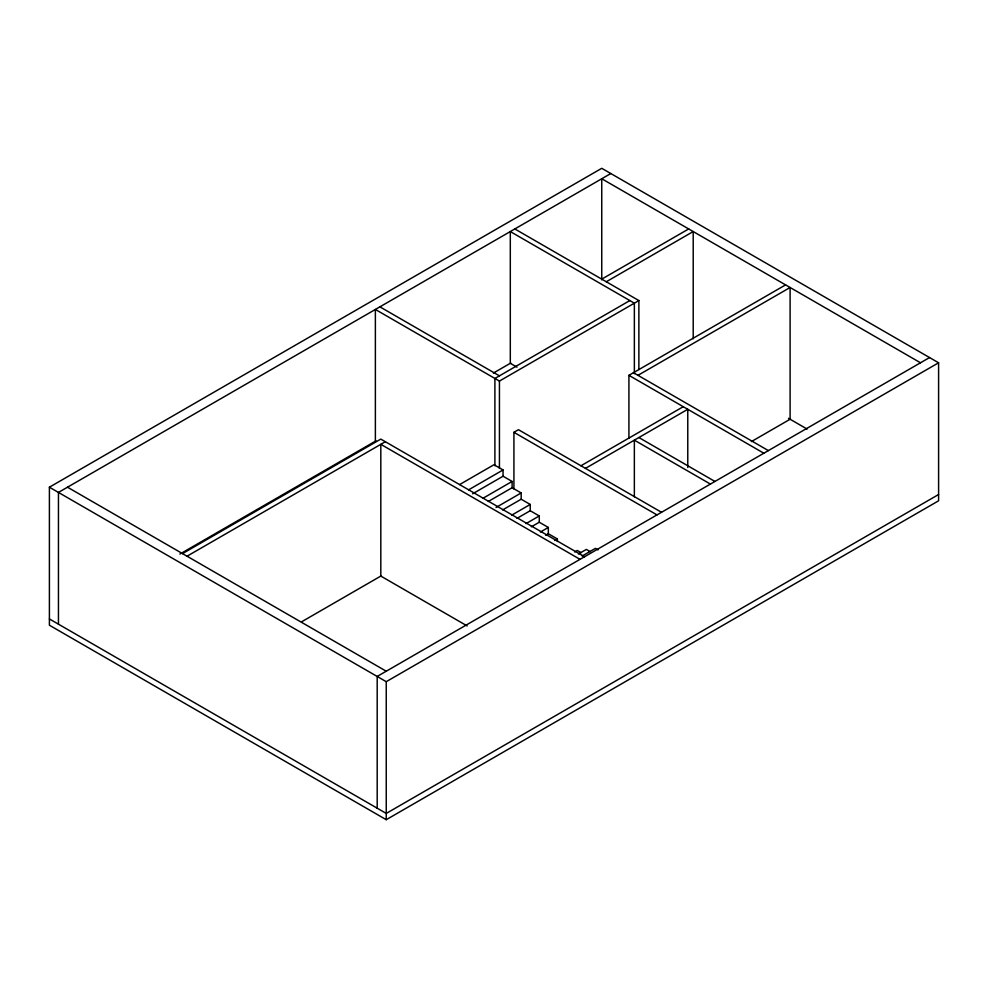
<?xml version="1.0" encoding="UTF-8"?>
<svg xmlns="http://www.w3.org/2000/svg" width="988" height="988" viewBox="0 0 988 988"><rect width="100%" height="100%" fill="white"/><g stroke="black" fill="none" stroke-linecap="round" stroke-linejoin="round"><path stroke-width="1.48" d="M49.4 487.208L601.754 168.306L938.6 362.781L938.6 500.793L386.246 819.694L49.4 625.219L49.4 487.208L386.246 681.683L938.6 362.781M610.806 173.53L58.453 492.432L58.453 624.169M601.754 279.135L688.685 228.944M606.286 281.753L693.206 231.563L693.206 338.798M179.865 554.083L375.996 440.846M493.395 373.056L510.747 363.053M182.508 553.601L380.812 439.104L584.55 556.738M187.041 556.207L385.345 441.722M629.825 300.574L494.902 378.466L494.902 465.78M375.378 441.204L375.378 309.454L499.434 381.072L638.878 300.574L638.878 369.5M513.921 488.986L513.921 432.312L518.453 429.694L661.515 512.29M628.924 438.141L628.924 375.329L785.571 284.89M637.976 375.329L790.104 287.496L790.104 419.245L751.399 441.587M459.593 484.589L494 464.718L503.053 469.955L503.053 476.228L472.622 493.802M468.645 489.813L503.053 469.955M482.996 498.261L512.105 481.452L512.105 487.726L488.294 501.484M496.025 507.474L521.17 492.95L521.17 499.224L502.633 509.919M301.488 621.872L381.343 575.769M580.919 465.78L683.251 406.698M585.452 468.386L687.772 409.304L687.772 467.522M511.698 515.156L530.223 504.46L530.223 510.734L516.983 518.367M526.036 523.603L539.275 515.958L539.275 522.232L548.328 527.456L548.328 533.73L557.38 538.954L557.38 541.473M531.334 526.814L539.275 522.232M540.387 532.038L548.328 527.456M545.685 535.261L548.328 533.73M554.737 540.485L557.38 538.954M574.658 551.983L577.301 550.464L581.191 552.7M578.425 553.996L586.366 549.414L590.244 551.65M582.179 556.009L595.418 548.365L597.999 549.859M929.547 357.557L377.194 676.447L377.194 808.196M938.6 494.519L386.246 813.42L49.4 618.945M920.495 362.781L601.754 178.754L601.754 279.863M514.822 228.944L638.878 300.574M788.461 418.295L807.134 429.076M633.444 372.711L768.368 450.602M628.924 375.329L763.835 453.22M516.971 367.153L510.302 363.3L510.302 231.563L634.358 303.18L634.358 373.649M638.878 437.536L714.942 481.452M710.409 484.071L634.358 440.154L634.358 496.828M379.911 306.848L499.434 375.848M513.921 432.312L656.995 514.909M503.053 476.228L512.105 481.452M512.105 487.726L521.17 492.95M521.17 499.224L530.223 504.46M530.223 510.734L539.275 515.958M580.018 559.344L380.812 444.328L380.812 576.078L467.139 625.923M67.505 487.208L386.246 671.223M499.434 381.072L499.434 468.398M386.246 681.683L386.246 819.694"/></g></svg>
